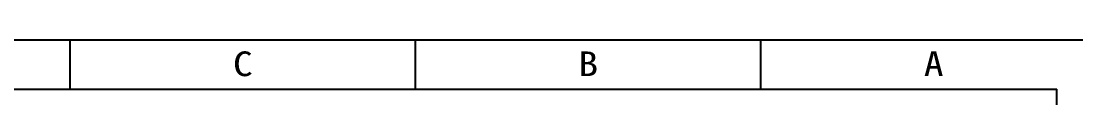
# Model space of a CAD drawing. Header units: millimetres. Extents: x 962 to 1853, y 401 to 821.
# Drawn here: x 1103.8 to 1255, y 602.6 to 610.8 of the extents above; entities that cross this region are included whole.
import ezdxf
from ezdxf.enums import TextEntityAlignment as Align

# ---------------------------------------------------------------- set-up
doc = ezdxf.new("R2010")
doc.units = ezdxf.units.MM
doc.styles.add('TEXTSTYLE_0', font='txt', dxfattribs={"width": 0.8})

# ---------------------------------------------------------------- blocks, each defined once
blk = doc.blocks.new('44aa')
at = {"color": 7, "linetype": 'Continuous'}
for p, q in [((-297, 210.02), (0, 210.02)), ((-148.5, 202.95), (-148.5, 210.02)), ((-99, 202.95), (-99, 210.02)), ((-49.5, 202.95), (-49.5, 210.02)), ((-289.93, 202.95), (-7.07, 202.95)), ((-7.07, 7.07), (-7.07, 202.95))]:
    blk.add_line(p, q, dxfattribs=at)
at = {"color": 2, "linetype": 'Continuous', "style": 'TEXTSTYLE_0', "width": 1.2}
for s, p, p2 in [('C', (-125.15, 204.81), (-122.32, 204.81)), ('B', (-75.65, 204.81), (-72.82, 204.81)), ('A', (-26.15, 204.81), (-23.32, 204.81))]:
    blk.add_text(s, height=3.54, dxfattribs=at).set_placement(p, p2, align=Align.FIT)
blk = doc.blocks.new('SUN_6HWZ35TKUHLG5E9ZFKZ2V2VAJLS')
blk.add_blockref('44aa', (0, 0))

msp = doc.modelspace()

# ---------------------------------------------------------------- block references
msp.add_blockref('SUN_6HWZ35TKUHLG5E9ZFKZ2V2VAJLS', (1259.352, 400.79))

doc.saveas('drawing.dxf')
